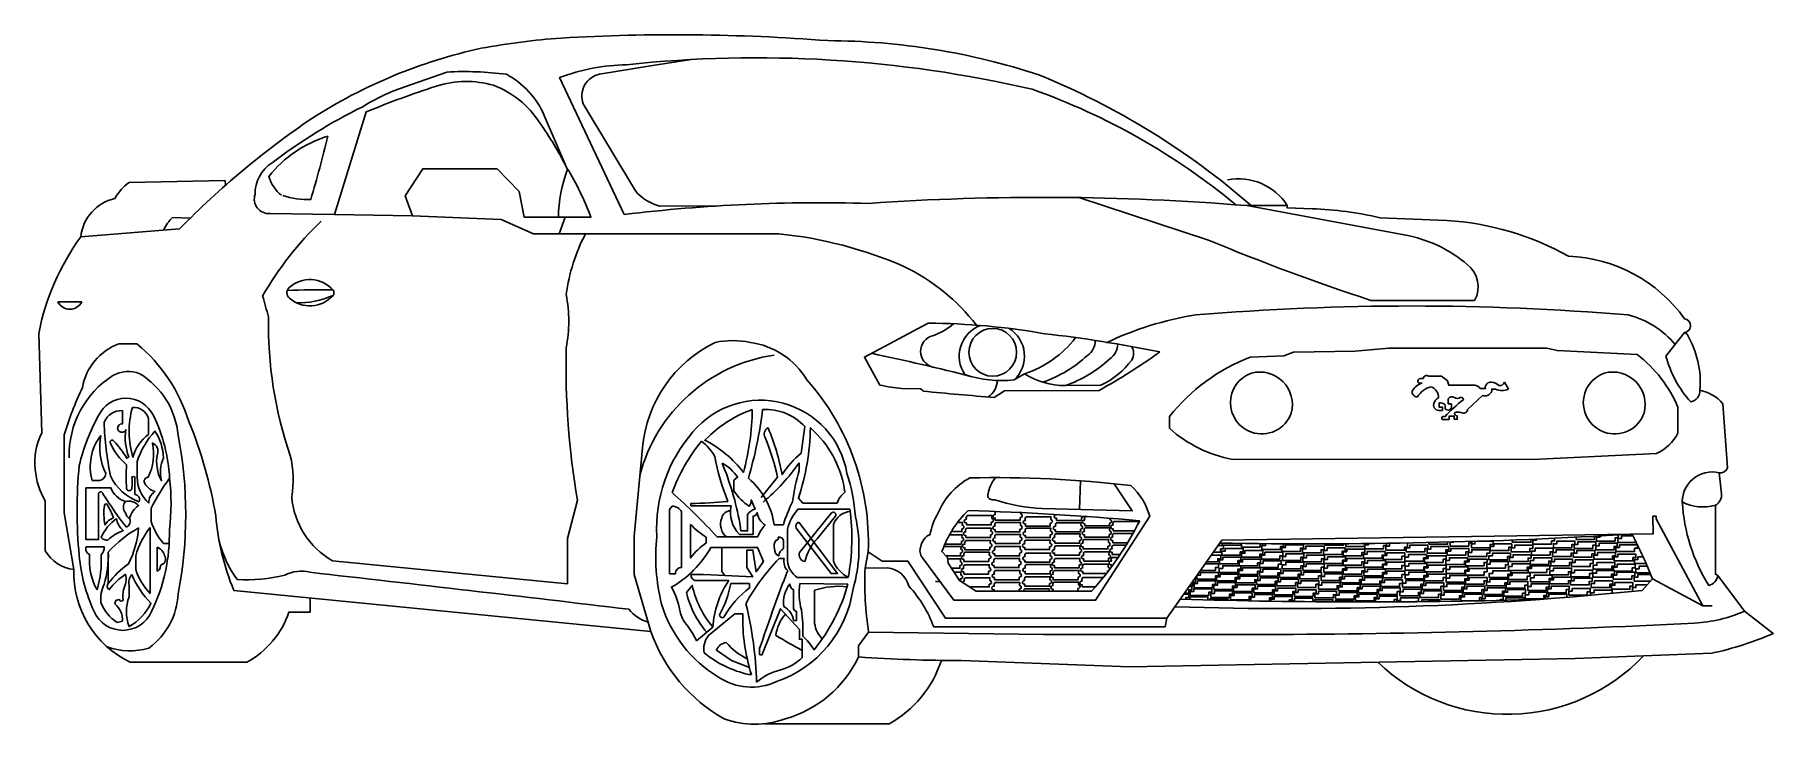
# Model space of a CAD drawing. Header units: millimetres. Extents: x 162546455 to 247995736, y 55543009 to 89458012.
import ezdxf

# ---------------------------------------------------------------- set-up
doc = ezdxf.new("R2010")
doc.units = ezdxf.units.MM

# ---------------------------------------------------------------- blocks, each defined once
blk = doc.blocks.new('A$C616180be')
for points in [[(-123595, -456206), (-123595, -350948, -1.304503791), (-123595, -177677, -0.334194765), (-82914, 1113)], [(1117755, -141164, -1.06829101), (1093794, -320264)]]:
    blk.add_lwpolyline(points, format="xyb")
for points in [[(1117755, -141164), (1127301, 1113), (-82914, 1113)], [(-123595, -456206), (1096791, -456206), (1093794, -320264)]]:
    blk.add_lwpolyline(points)

msp = doc.modelspace()

# ---------------------------------------------------------------- linework, layer by layer
for points in [[(184488589, 88791719, -0.027077328), (188421272, 89294614)], [(201527156, 89168474, 0.03387534), (188421272, 89294614)], [(211895562, 87485572, 0.07824465), (201527156, 89168474)], [(162889735, 69881131), (162738143, 74756801, -0.107507361), (164804522, 79517424), (169664211, 79911410, -0.049908047), (176161375, 85337715, -0.089459215), (184488589, 88791719)], [(191512269, 80613743), (188340840, 87349496, -0.085650784), (191632893, 87984992, -0.083564637), (211568786, 86777481)], [(178667119, 85918727, -0.060280831), (180734493, 86900050), (182801867, 87624074, -0.04615954), (185731293, 87511026, -0.169917146), (187584994, 85487982), (188700902, 82900829)], [(189505218, 86054577, -0.455307091), (190312157, 87521593)], [(222339857, 81053967, 0.082984965), (211895562, 87485572)], [(185099320, 86971627, -0.161419043), (187360417, 85139362, -0.03551185), (188700902, 82900829, -0.051457779), (189883310, 80478946), (186607645, 80478946), (186359870, 81741958), (185272937, 82867380), (181619270, 82867380), (180751045, 81541263), (181107102, 80557565), (177282028, 80612552)], [(177282028, 80612552), (178831055, 85658668, -0.021310915), (182288947, 86926161, -0.021310915)], [(182288947, 86926161, -0.148538687), (185099320, 86971627)], [(211568786, 86777481, -0.0875508), (221585636, 81095903)], [(174217625, 83154924, -0.050782705), (178667119, 85918727)], [(189505218, 86054577), (192072835, 81773094, 0.157976781), (193279307, 81031176), (196082969, 81036042)], [(176959157, 84473439, 0.153110852), (174055010, 82491661, 0.161067664), (174674365, 81562434)], [(176959157, 84473439, -0.00804832), (176117389, 81357100, -0.091198593), (174736835, 81556486)], [(177282028, 80612552), (174093504, 80658388, -0.526464228), (173373356, 81602675, -0.268173275), (174217625, 83154924)], [(164804522, 79517424, -0.319567909), (166486363, 81406304, -0.118882872), (167183756, 82189547), (171899433, 82280836), (171929471, 82059408)], [(188736131, 82843938, 0.084212475), (188284555, 80478946)], [(221170153, 82322935, -0.307790114), (224110279, 81053967)], [(225332040, 80896964), (224110279, 80938794), (224110279, 81053967), (222116529, 81053967, 0.0375836), (203530409, 81162655, 0.0375836), (191512269, 80613743)], [(168889537, 79848606, -0.103712452), (169320935, 80475421), (170190842, 80439508)], [(231957204, 80329124), (228671275, 80452784, 0.049048707), (225332040, 80896964)], [(237940644, 78568809, 0.108849306), (231957204, 80329124)], [(173745962, 76606294, -0.070406256), (176621370, 80288941)], [(188316865, 79668027), (199119022, 79668027, -0.077071531), (205270779, 78059054)], [(189616189, 79668027, 0.084563572), (188664604, 76681244)], [(233319970, 76391525, 0.368903525), (232955257, 78161712, 0.120002932), (230115721, 79567449)], [(233319970, 76391525), (228214012, 76391525, -0.01969999), (220242466, 79359191)], [(208834626, 75173969, 0.115462154), (205270779, 78059054)], [(243639222, 75488171, 0.230836933), (237940644, 78568809)], [(175055842, 77018602, 0.500081591), (175073320, 76501598, 0.500081591)], [(174955265, 76878974, -0.017923946), (177200092, 76908971)], [(175055842, 77018602, -0.420493732), (177200092, 76908971)], [(177200092, 76908971, -0.36051217), (177206788, 76635828)], [(163684696, 76312740, 0.612436725), (164854131, 76312740)], [(173745962, 76606294, 0.007207549), (174040642, 75582047)], [(175073310, 76501605, 0.417336278), (177206788, 76635828)], [(175388961, 76285499, 0.1245894), (177206788, 76635828)], [(188664604, 76681244, -0.097020397), (188665430, 74054893, 0.046415167), (189215662, 66563730), (188734103, 64682604), (188734103, 62451502), (177176680, 63588927)], [(215202891, 74302784, -0.07297126), (219610284, 75676003, -0.04149652), (240861019, 75676003)], [(175174786, 66735761, 0.10093088), (175104861, 68763085, -0.088951694), (174040642, 75582047)], [(217843344, 73855287, -0.028026278), (214861837, 71963607), (210205206, 71947427), (209707044, 71621124, -0.00757408), (206214549, 71927614, 0.156046351), (206082731, 72043198), (205169071, 72062521, -0.044344005), (204084771, 72228544), (203324567, 73599649), (206461642, 75272482, -0.041920713), (212171003, 74753777, -0.022421499), (217843344, 73855287)], [(206678848, 74652958, 0.10353924), (207707490, 75241322)], [(240861019, 75676003, -0.154479043), (243182149, 74230185)], [(243757787, 74725755), (243639222, 74805967, 0.867972451), (243639222, 75488171)], [(197705500, 74326459, 0.10432253), (195990176, 74326459, 0.260713209), (192411293, 69138749)], [(206678848, 73114804, -0.768145778), (206678848, 74652958)], [(213700267, 74562726, -0.156166152), (211192904, 72784931, -0.156166152)], [(214671225, 74421963, -0.247528695), (214284948, 73686105)], [(244395832, 71973221, -0.351756449), (243945945, 71396385, -0.122659962), (242725076, 73654403), (243639222, 74805967)], [(245755465, 68148551), (245516300, 71304526, 0.176558085), (244395832, 71973221, 0.154677129), (243757787, 74725755)], [(167569505, 74253463), (166681051, 74253463, 0.265615155), (164888808, 72104219, 0.037617983), (163995131, 69770678), (163995131, 65942007), (164469117, 63159312)], [(192002512, 64794836), (192002512, 62906347), (192833041, 60105596), (172332320, 62129413, -0.078844646), (171444189, 65784422, 0.055294837), (170118747, 70439970, 0.144502755), (167569505, 74253463)], [(192283431, 67780026, -0.301133901), (198897291, 73701966)], [(203510570, 64022102, 0.192703724), (200503214, 72477731, 0.227468012), (197705500, 74326459)], [(203677073, 73787621, -0.010665056), (208610562, 72638344)], [(214284948, 73686105, -0.102546587), (212098346, 72366712)], [(215388699, 73518640, -0.102546587), (213202097, 72199246)], [(215774929, 74243443, -0.244238635), (215388699, 73518640)], [(216468005, 73458373, 0.288245319), (216458656, 74122914)], [(221420646, 68572989), (236506999, 68589379), (242253590, 68860443, 0.167270252), (243314221, 69865263), (243314221, 71141098, 0.12826094), (241311647, 73727824), (237368224, 73925956), (236865959, 74040088), (229096489, 74040088), (227449366, 73887898), (224412227, 73844589), (223942723, 73661052), (222290630, 73600164, 0.133402593), (218318191, 70677659), (218318191, 70102781, 0.13936449), (221420646, 68572989)], [(164232528, 68654217, -0.260412569), (166379788, 72694951, -0.260412569)], [(166379788, 72694951, -0.224983476), (167704094, 72784820)], [(167704094, 72784820, -0.240783033), (169591166, 69750167)], [(208267746, 72738652, 0.105416335), (210686477, 72483197)], [(214946328, 72221617), (213202097, 72199246, -0.142006256), (211192904, 72784931)], [(214946328, 72221617, 0.125027469), (216468005, 73458373)], [(222348692, 69911995, -0.710181394), (222348692, 72813972)], [(224302758, 70847432, 0.5790616), (222348692, 72813972)], [(230798289, 72543951, -0.557030462), (231065755, 72668276), (231697862, 72668276), (231987938, 72441140), (232044221, 72214005), (233226170, 72214005)], [(239691530, 69911995, -0.710181394), (239691530, 72813972)], [(241645597, 70847432, 0.5790616), (239691530, 72813972)], [(209404409, 71643467, 0.243561884), (209853063, 72455450, 0.243561884)], [(231175000, 72147652, 0.185566876), (230503320, 71644254, -0.506815563), (230262997, 71964916, -0.173148403), (230746336, 72327161)], [(230746336, 72327161, -0.308420826), (230531974, 72376550, -0.510027063), (230656542, 72543951), (230798289, 72543951)], [(231175000, 72147652, -0.32354341), (231544093, 71592618)], [(233226170, 72214005, -0.310188094), (233589857, 72051120, -0.310188094)], [(233589857, 72051120), (233847827, 72051120, -0.510463105), (234153676, 72370769, -0.210597925), (234508182, 72204062, 0.390315522), (234786224, 72363823), (234978484, 72029221)], [(234346545, 72029221), (234160452, 72029221), (234160452, 71931403, -0.436847336), (233699022, 71716224)], [(234978484, 72029221, -0.217374549), (234346545, 72029221)], [(165681460, 70724779, -0.636374908), (168376691, 70724779)], [(166854496, 70968202, 0.318895404), (165959477, 70394808, 0.045196027), (166270212, 67758021, 0.20855087), (167679856, 66490685)], [(166854496, 70968202), (166854496, 70312838, 0.551996917), (166629620, 70040045, 0.667544162), (167039316, 70040045)], [(167374708, 68656176, -0.139890407), (167343314, 71130210)], [(167343314, 71130210, -0.351042428), (168140181, 70582752), (168140181, 69803039, 0.179986701), (167374708, 68656176)], [(197815662, 71021797, -0.064292381), (197378802, 67929482, 0.114051726), (195480033, 69515442), (195661162, 69681023)], [(195661162, 69681023, -0.109453688), (197815662, 71021797)], [(199341616, 65351942), (198889582, 65351942, 0.183168597), (197624161, 67642472, 0.039194137), (198323464, 71021797)], [(198323464, 71021797, -0.228451688), (200392977, 70183309)], [(231309496, 71313505, 0.547240435), (231623825, 70976700)], [(231544093, 71592618, 0.263889913), (231309496, 71313505, 0.263889913)], [(231623825, 70976700), (231735114, 70976700), (231735114, 71143516), (231572460, 71143516), (231572460, 71348826, -0.257852802), (231863523, 71254725)], [(232770569, 71508433, 0.044828341), (231848930, 70668505)], [(231863523, 71254725), (231863523, 71080431, 0.928354453), (232175941, 71234807)], [(232175941, 71234807), (232175941, 71296557), (232025869, 71296557), (232025869, 71556791, -0.386638335), (232330428, 71618542)], [(232330428, 71618542, 0.39150747), (232614856, 71618542, -0.489701499), (232770569, 71508433)], [(233699022, 71716224), (232976342, 71032894, -0.543419691), (232648229, 70877538, 0.121525576), (232339256, 70877538)], [(164734831, 68275346, -0.067969848), (165681460, 70724779)], [(168376691, 70724779, -0.102067284), (169173426, 67650740)], [(200392977, 70183309), (200211472, 68885076, 0.071864038), (199277368, 67820164, 0.053034354), (198593236, 70120899, 0.435513274), (198448515, 69647605, -0.045619125), (199053710, 67688693), (198251170, 66702664)], [(202369434, 66954485, 0.140254543), (201979863, 66422449), (200304707, 66422449), (200077528, 66665495, 0.076038993), (200673293, 70123594), (200863091, 69939080)], [(224302758, 70847432, -0.41549537), (222348692, 69911995)], [(231848930, 70668505, 0.941546163), (231725346, 70533742)], [(232064229, 70533742), (232064229, 70696734), (232316591, 70696734), (232316591, 70543173), (232461222, 70543173), (232461222, 70710283, -0.538283019), (232339256, 70877538)], [(241645597, 70847432, -0.41549537), (239691530, 69911995)], [(163063006, 64074273), (163063006, 66526550, -0.119791489), (162572279, 68077682, -0.153361218), (162889735, 69881131)], [(165791761, 69748463, 0.23869255), (165373092, 67527322)], [(165373092, 67527322), (165726625, 67527322, 0.386532772), (166038189, 67872121, -0.162845381), (165791761, 69748463)], [(167063184, 68303540, -0.12223453), (166275551, 69352976, -1), (166435860, 69473292, -0.046057005), (167070801, 68627302), (167167497, 68699875, -0.128986226), (167022377, 70040045, -0.128986226)], [(167578123, 68460205, -0.104679881), (168452546, 69966476, -0.137693775), (168868938, 68643287)], [(168146862, 66418037, -0.251787064), (168448052, 66985403, -0.222014556), (167921284, 67467189, -0.441061844), (168125900, 67690909, 0.159390384), (168331984, 69376486, -0.394585719), (168573048, 68823324, 0.174336961), (168769469, 67520720, -0.159199747), (168868938, 68643287)], [(169591166, 61962327, 0.0966446), (169591166, 69750167)], [(193867896, 66935015, -0.079535379), (195312831, 69461858)], [(195312831, 69461858, -0.11545192), (195970875, 68715645, 0.0528268), (196611890, 66507393, -0.030606289), (194798490, 66406251), (194798490, 66279825), (196780522, 66279825, 0.260821909), (197187025, 64880703), (197851750, 64880703), (197851750, 65782546, 0.348359646), (198054175, 65951115, 0.192754349), (198442159, 65335839, 0.111258129), (198079478, 64754277)], [(200863091, 69939080, -0.167596154), (202369434, 66954485)], [(167578123, 68460205), (167578123, 67701945, 0.20333157), (168146862, 66418037)], [(196326800, 68390347, -0.054716653), (197199380, 65439998), (197252143, 65054554), (197580771, 65054554), (197580771, 65866898, -0.187160897), (197952639, 66126156), (197762380, 66575537, -0.127242512), (197667250, 66264427, -0.1068655), (196914868, 67024918), (196914868, 67543436), (197087830, 67690350, 0.130258294), (196326800, 68390347)], [(200122672, 68401885, -0.064418003), (198342492, 66472121)], [(200122672, 68401885), (200122672, 68032576, 0.039476962), (199794468, 66491075, 0.039476962), (199341616, 65351942)], [(164734831, 63846895, -0.048694316), (164734831, 68275346)], [(167063184, 68303540, 0.037904983), (167063184, 67138802, 0.877803131), (167316336, 67138802, 0.045758128), (167316336, 67701945, -0.320757911), (167470030, 67701945), (167470030, 66844433)], [(168271252, 66175720, -0.043622639), (169173426, 67650740)], [(169173426, 67650740, -0.060664101), (169162425, 65111375)], [(202467672, 67883555, -0.059346206), (202884417, 65749566)], [(206175567, 63734927), (207727278, 61652677), (214687811, 61652677), (217347886, 65772874, 0.143437338), (216416860, 67279182, 0.035326931), (208507193, 67661010, 0.171745028), (206953791, 65943012, 0.090956955), (206551564, 64874362, 0.266133519), (206094120, 64277669, 0.266133519), (206175567, 63734927)], [(209763297, 67675072, 0.121886691), (209406936, 66883697, 0.121886691)], [(245338952, 67912756, 0.505097688), (243528368, 66375161)], [(245269165, 62863693), (245152659, 62920325), (245152659, 66313851, 0.304183006), (245456891, 66876179), (245338952, 67912756, 0.371032607), (245755465, 68148551)], [(165062839, 67176437), (165062839, 64629782), (165679403, 64629782), (165679403, 66875219, -0.911191133), (165898626, 66875219, 0.024800623), (167050055, 65232217)], [(165062839, 67176437), (166285683, 67176437, 0.230199566), (167001269, 66502256, 0.33463743), (167001269, 65944148, 0.207386877), (167210708, 65665092, -0.400001094), (167050055, 65232217)], [(167470030, 66844433, -0.514436763), (167679856, 66490685)], [(177176680, 63588927, -0.248088503), (175174786, 66735761)], [(198079478, 64754277), (196081302, 64754277, 0.030351867), (193867896, 66935015)], [(209406936, 66883697, 0.42404755), (209505202, 66612296)], [(209505202, 66612296, 0.173176518), (209729399, 66586991, 0.072028959), (212061078, 66160324), (216486154, 66035729), (215605077, 67370140)], [(165979395, 66305990, -1.14422192), (166120396, 66305990, -0.080671131), (166411208, 65698358, 0.178548998), (166005834, 65346108, -0.103283151), (165979395, 66305990)], [(167001269, 66502256, -0.27717686), (167648651, 66299798, 0.182375231), (167210708, 65665092)], [(168271252, 66175720), (168271252, 65515024, 0.105571947), (168879343, 64440877), (169151801, 64425923)], [(193738486, 62948009), (194042804, 62948009, -0.462656525), (194338204, 63248888), (194338204, 65989954, 0.292908332), (193867974, 66267073), (193738486, 66106564)], [(196745021, 66036951, 0.377365292), (196311263, 65682309, 0.317496959), (196539420, 64754277)], [(202534796, 62767748), (200027248, 62767748, -0.23168387), (199539671, 63579804), (199539671, 65134368, -0.112374746), (200058978, 66120378), (202616061, 66120378, -0.075743858), (202534796, 62767748)], [(200393969, 63550177, -0.485092981), (200142430, 63995770), (201708831, 65938102, -0.91915615), (201903220, 65781336), (200996903, 64665787, 0.119262487), (200393969, 63550177)], [(202630166, 66005091, 0.295936059), (201798651, 65369248), (201798651, 63565265, 0.181958037), (202534796, 62767748)], [(214488455, 62081771), (208811366, 62081771), (208004589, 62606507), (207444973, 63464051), (207407171, 63752200), (207137062, 64040349, -0.119251169), (208426121, 66053077, -0.01494236), (216857225, 65553403)], [(209755690, 65574995), (209755690, 65680254, -1.304503791), (209755690, 65853524, -0.272216663), (209772694, 66007167, -0.272216663)], [(210997039, 65890038, -1.06829101), (210973079, 65710937)], [(212770211, 65572998), (212770211, 65678257, -1.304503791), (212770211, 65851528, -0.011229437), (212767551, 65857838, -0.011229437)], [(243524889, 66476434, 0.125462547), (244827466, 62374681, 0.324109515), (245269165, 62863693)], [(243524889, 66476434, 0.187884143), (245152659, 66313851)], [(166559930, 65662076, 0.12611661), (165810396, 64735530, 0.26653379), (166132418, 64596826, -0.097891065), (166893057, 65073969, -0.184147697), (166559930, 65662076)], [(167652968, 65199065, 0.087580892), (166160790, 64007319)], [(166160790, 64007319), (166160790, 62464382, -0.087623781), (167157495, 63431596, 0.092239226), (167652968, 65199065)], [(168213147, 65213458), (168213147, 61982375, -0.115565648), (167509030, 63148898), (167509030, 63833999, -0.102902092), (168213147, 65213458)], [(169162425, 65111375, -0.119525893), (168289502, 61096442)], [(194783515, 65367352), (194783515, 63723851, -0.090830831), (195551827, 64461628), (195551827, 64743542, -0.067710305), (194783515, 65367352)], [(200096695, 65481081), (201994669, 62956051), (201685963, 62956051), (199970927, 65195445, -0.413697581), (200096695, 65481081)], [(202884417, 65749566, -0.128929428), (202765966, 62198608)], [(208135378, 65332310, -1.06829101), (208111417, 65153210)], [(211239453, 65293553), (211239453, 65398811, -1.304503791), (211239453, 65572082, -0.334194765), (211280133, 65750872)], [(212480803, 65608595, -1.06829101), (212456842, 65429495)], [(214090660, 65766938, -0.371607182), (213987600, 65708941)], [(214153336, 65302517), (214153336, 65407776, -1.304503791), (214153336, 65581047, -0.334194765), (214194016, 65759837)], [(214488455, 62081771, 0.067466029), (216857225, 65553403)], [(215394686, 65617560, -1.06829101), (215370725, 65438460)], [(215545217, 65052156), (215545217, 65157415, -1.304503791), (215545217, 65330685, -0.334194765), (215585897, 65509476)], [(165241030, 63908139, -0.437810873), (165073170, 64268888), (165959854, 64268888, -0.22104676), (165804702, 63870165)], [(168563737, 64246727), (168563737, 63074318, 0.219893796), (168708423, 63230962, 0.219342377)], [(168759825, 63389872, 0.548024039), (168923082, 63835585, 0.242483088), (168563737, 64246727)], [(172496262, 62658647, -0.095510603), (171602791, 64584778)], [(193122942, 64783782, 0.089127168), (193359417, 61450296)], [(193813496, 62267241, 0.135841742), (195778016, 64239495), (198075511, 64239495), (198363930, 63554985), (198003405, 63041602), (197846905, 64112873), (197553225, 64112873), (197553225, 63249385), (197835611, 62792246, 0.006802803), (195079526, 62916407), (194825380, 62916407, 0.486997092), (195034344, 62611647), (196654581, 62611647, 0.133406239), (195881241, 60323172), (195067311, 59647642)], [(199089894, 64738906, -0.377808006), (199355739, 64580251), (199355739, 64189147, 0.257372344), (199115741, 63820182, -0.316454993), (198908974, 64163320, -0.244673528), (198982101, 64596294, 0.550033495), (199089894, 64738906)], [(208069958, 64148319, -1.06829101), (208045997, 63969219)], [(208113570, 64722155, -1.06829101), (208089610, 64543054)], [(215503461, 63897715), (215503461, 64002974, -1.304503791), (215503461, 64176244, -0.334194765), (215544141, 64355035)], [(215531298, 64467981), (215531298, 64573240, -1.304503791), (215531298, 64746510, -0.334194765), (215571979, 64925301)], [(220791593, 64454642, 0.019223594), (241061609, 64893675)], [(241061609, 64893675, -0.02655615), (242054686, 62694824)], [(163063006, 64074273, 0.244205615), (164469117, 63159312)], [(165463046, 61096442, -0.08928911), (164734831, 63846895)], [(165608368, 62155028, -0.150134983), (165241030, 63908139)], [(165608368, 62155028, 0.090087982), (165804702, 63870165)], [(165962358, 62429231, 0.07949266), (166160790, 64007319)], [(168759825, 63389872, 0.183314827), (168708423, 63230962)], [(198020586, 57605065, 0.056012887), (197497139, 61470754, -0.065587011), (199128628, 63690399), (199383538, 63690399)], [(199383538, 63690399, 0.262701493), (199554739, 63088020, 0.028484271), (199457919, 62858808, 0.010495638), (198174623, 59262066), (198174623, 58969439), (198285518, 58939895)], [(208040883, 63530900, -1.06829101), (208016923, 63351799)], [(208208850, 62933489), (208208850, 63038748, -1.304503791), (208208850, 63212019, -0.334194765), (208249530, 63390809)], [(208216968, 63549991), (208216968, 63655249, -1.304503791), (208216968, 63828520, -0.334194765), (208257648, 64007311)], [(209450199, 63248532, -1.06829101), (209426239, 63069432)], [(209458318, 63865033, -1.06829101), (209434357, 63685933)], [(209702490, 63245796), (209702490, 63351054, -1.304503791), (209702490, 63524325, -0.334194765), (209743170, 63703116)], [(210943839, 63560838, -1.06829101), (210919879, 63381738)], [(214057971, 62952199), (214057971, 63057458, -1.304503791), (214057971, 63230728, -0.334194765), (214098652, 63409519)], [(215299321, 63267242, -0.417968388), (215383518, 63169683, -0.417968388)], [(215468537, 63282603), (215468537, 63387862, -1.304503791), (215468537, 63561132, -0.334194765), (215509217, 63739923)], [(176075769, 61759862), (176075769, 61060877), (175031211, 61060877, -0.194230588), (172966228, 58599134), (167242240, 58599134, -0.299480755), (164469117, 63159312)], [(165797876, 61527680, -0.13995854), (165962358, 62429231)], [(167013453, 62929742, 0.078011892), (166208817, 62171188, -0.490710124), (166160790, 62464382)], [(167013453, 62929742, -0.168045299), (166904121, 62160693, 0.07966761), (166883696, 61667313, 0.07966761)], [(167319176, 62901818, 0.092695803), (168257258, 61495693, -0.151079946), (167185163, 60347835, -0.185794753), (167185163, 61811353), (167185163, 62360212, -0.265903737), (167319176, 62901818)], [(172496262, 62658647, 0.070322386), (174830275, 62870269, 0.070322386)], [(176072918, 63017525, 0.185235705), (174830275, 62870269)], [(191745524, 61199988, 0.001618406), (176072918, 63017525)], [(197680010, 62462224), (196757703, 62462224, -0.081235995), (196212556, 60951255, -0.126182659)], [(196421378, 60807491, -0.105699131), (197683557, 62247555), (197680010, 62462224)], [(199667097, 62455736, 0.198752418), (199362044, 61328766, -0.24684996), (199843176, 60639095), (199979859, 60639095), (199979859, 61098139, -0.350829206), (199838137, 61229992), (199838137, 62157847, -0.340429112), (199667097, 62455736)], [(202516579, 62436874, -0.103523256), (200849665, 59209980, 0.058393626), (200296518, 59874780, 0.046304557), (200225506, 61167031, -0.100147619), (200154493, 62459283), (202516579, 62436874)], [(203038959, 58855383, 0.017676337), (208094922, 58676421), (216355524, 58368855), (238258237, 58782545), (244986079, 59037287, 0.047127161), (247995736, 60005056), (246580303, 61106822), (245269165, 62863693)], [(203531454, 60072964, -0.047278094), (203357640, 63222479), (204450229, 63230809)], [(205506807, 62335722, 0.324849778), (204450229, 63230809)], [(208062691, 62877163, -1.06829101), (208038731, 62698063)], [(208137413, 62520117, -0.381049888), (208244119, 62573702, -0.334194765), (208284800, 62752492)], [(209485469, 62610215, -1.06829101), (209461508, 62431115)], [(209708912, 62081771), (209708912, 62156983, -1.304503791), (209708912, 62330254, -0.334194765), (209749592, 62509045)], [(212599007, 62081322), (212599007, 62186581, -1.304503791), (212599007, 62359851, -0.334194765), (212639688, 62538642)], [(213840357, 62396365, -1.06829101), (213816397, 62217265)], [(214021305, 62297900), (214021305, 62403158, -1.304503791), (214021305, 62576429, -0.334194765), (214061986, 62755219)], [(215324949, 63092081, -0.140042594), (215275361, 63088142)], [(166859137, 60607019), (166594795, 60544865, -0.152113705), (165797876, 61527680)], [(169591166, 61962327, -0.230222255), (168153217, 59293745, -0.164090478), (166099424, 59354455)], [(166883696, 61667313, -0.879190781), (166715978, 61667313, 0.582966671), (166490754, 61446129)], [(194262255, 61066192, 0.092992614), (193844354, 62284940)], [(195576202, 60070001, -0.118663928), (194573663, 62019799), (194866448, 62369005, 0.127103125), (195881241, 60323172)], [(202765966, 62198608, -0.283063367), (198997118, 57639730, -0.283063367)], [(201256359, 59750593, -0.166899648), (200878022, 60498108), (200878022, 62134845, -0.113564846), (202477669, 62300784)], [(205506807, 62335722, -0.101009457), (206731080, 60331789), (218108180, 60331789)], [(210950262, 62366768, -1.06829101), (210926301, 62187667)], [(211148229, 62081771, -0.230359182), (211202142, 62203819)], [(218588624, 61319724, 0.033918548), (241558873, 62130073)], [(218855235, 61699122, 0.015258983), (236596329, 61690302)], [(168289502, 61096442, -0.660971218), (165463046, 61096442)], [(166490754, 61446129, -0.254467162), (166859137, 60607019)], [(191745524, 61199988, 0.15262856), (192696611, 60565673)], [(196156965, 57867273, -0.187920525), (193359417, 61450296, -0.187920525)], [(194262255, 61066192, 0.113173453), (194569903, 60469488)], [(195455171, 59048094, 0.119089855), (197631123, 57996732), (197771427, 57996732, -0.081754178), (197343693, 60978232), (196948705, 60968239), (195654434, 59908301, 0.220393869), (195455171, 59048094)], [(196212556, 60951255, 0.671081732), (196421378, 60807491)], [(198020586, 57605065, -0.137655533), (199211452, 58211806, 0.11023717), (200266412, 58818547), (200266412, 59721074), (200129799, 59721074), (200129799, 60206468), (199196273, 61222758), (198285518, 58939895)], [(200266412, 59177072, -0.013513386), (198971897, 59910914, -0.148842847), (199440116, 60957297)], [(246580303, 61106822, -0.087474212), (244133804, 60514466, -0.012113312), (222349955, 59955198), (212124509, 59955198), (203531454, 60072964)], [(192833041, 60105596, 0.184495319), (196440041, 55807865)], [(195067311, 59647642, 0.070331605), (194569903, 60469488, 0.070331605)], [(197670880, 58338097), (196793396, 58682685), (196051087, 59187698, -0.274591681), (196531510, 59564472, 0.098749631), (197566413, 58757839)], [(196440041, 55807865, 0.177559832), (199423320, 55807865, 0.216805731), (203038959, 58855383)], [(198394578, 55567807), (204541178, 55567807, 0.19048654), (207106660, 58683276)], [(228558515, 58599341, 0.416719728), (241622158, 58909916)], [(196156965, 57867273, 0.265442407), (198997118, 57639730)]]:
    msp.add_lwpolyline(points, format="xyb")
for points in [[(190312157, 87521593), (192814468, 87923935), (194809122, 88238881)], [(220242466, 79359191), (213863243, 81447160)], [(188618719, 80478946), (188316865, 79668027), (187056949, 79668027), (185468933, 80363112), (181107102, 80557565)], [(230115721, 79567449), (222116529, 81053967)], [(163684696, 76312740), (164854131, 76312740)], [(211192904, 72784931), (210686477, 72483197)], [(231725346, 70533742), (232064229, 70533742)], [(192411293, 69138749), (192002512, 64794836)], [(213943375, 67519151), (213903654, 66108443)], [(193738486, 62948009), (193738486, 66106564)], [(210997039, 65890038), (211001335, 65954061)], [(203357640, 63222479), (203510570, 64022102), (204199388, 63560028), (205463943, 63560028), (207309510, 60759487), (218194934, 60759487), (220894929, 64601693), (242079463, 64908412), (242091261, 64964432)], [(207595330, 65017268), (208114414, 65017268), (208111417, 65153210)], [(208135378, 65332310), (208144924, 65474588), (207907872, 65474588)], [(209755690, 65574995), (210976076, 65574995), (210973079, 65710937)], [(211239453, 65293553), (212459839, 65293553), (212456842, 65429495)], [(212480803, 65608595), (212490349, 65750872), (211280133, 65750872)], [(212770211, 65572998), (213990597, 65572998), (213987600, 65708941)], [(214153336, 65302517), (215373722, 65302517), (215370725, 65438460)], [(214280127, 65759837), (214194016, 65759837)], [(215394686, 65617560), (215398611, 65676069)], [(215545217, 65052156), (216594921, 65052156)], [(216790177, 65421010), (216796113, 65509476), (215585897, 65509476)], [(242079463, 65779312), (242236346, 65779312), (242236346, 65653314)], [(242079463, 65779312), (242092069, 64908595)], [(242234431, 65644220), (242236346, 65653314), (244540218, 61373583), (245001609, 61373583)], [(196311263, 64239495), (196311263, 63060370), (196457991, 62863701)], [(208069958, 64148319), (208079504, 64290596), (207230841, 64290596)], [(207279730, 64407112), (208092607, 64407112), (208089610, 64543054)], [(208113570, 64722155), (208123116, 64864432), (207506277, 64864432)], [(215531298, 64467981), (216259097, 64467981)], [(216190237, 64355035), (215544141, 64355035)], [(216524822, 64925301), (215571979, 64925301)], [(220474269, 64003076), (220828148, 64003076), (220828148, 64164012), (220974557, 64164012), (220974557, 64332263), (220705595, 64332263)], [(220885166, 63860387), (221800230, 63860387), (221800230, 64021322), (221946639, 64021322), (221946639, 64189574), (221060859, 64189574), (221060859, 64057899), (220885166, 64057899), (220885166, 63860387)], [(220909558, 64452688), (220909558, 64358290)], [(220909558, 64358290), (221824622, 64358290), (221824622, 64439323)], [(221861523, 64438850), (221861523, 64261104)], [(221861523, 64261104), (222776586, 64261104), (222776586, 64422039), (222922996, 64422039), (222922996, 64427474)], [(223043190, 64426455), (223043190, 64328502), (222867498, 64328502), (222867498, 64130991)], [(222867498, 64130991), (223782562, 64130991), (223782562, 64291926), (223928971, 64291926), (223928971, 64420634)], [(223849926, 64043999), (224764990, 64043999), (224764990, 64204934), (224911399, 64204934), (224911399, 64373185), (224025618, 64373185), (224025618, 64241510), (223849926, 64241510), (223849926, 64043999)], [(224853826, 63969294), (225768890, 63969294), (225768890, 64130229), (225915299, 64130229), (225915299, 64298480), (225029518, 64298480), (225029518, 64166805), (224853826, 64166805), (224853826, 63969294)], [(225889764, 63889252), (226804827, 63889252), (226804827, 64050187), (226951236, 64050187), (226951236, 64218439), (226065456, 64218439), (226065456, 64086764), (225889764, 64086764), (225889764, 63889252)], [(225956640, 64349618), (226871703, 64349618), (226871703, 64422290)], [(225956640, 64422290), (225956640, 64349618)], [(226855738, 63827549), (227770801, 63827549), (227770801, 63988485), (227917210, 63988485), (227917210, 64156736), (227031430, 64156736), (227031430, 64025061), (226855738, 64025061), (226855738, 63827549)], [(226989487, 64282791), (227904551, 64282791), (227904551, 64422290)], [(226989487, 64422290), (226989487, 64282791)], [(227924157, 64166956), (228839221, 64166956), (228839221, 64327891), (228985630, 64327891), (228985630, 64422290)], [(228099849, 64422290), (228099849, 64364467), (227924157, 64364467), (227924157, 64166956)], [(229132697, 64429315), (229132697, 64297640), (228957005, 64297640), (228957005, 64100129)], [(228957005, 64100129), (229872068, 64100129), (229872068, 64261064), (230018477, 64261064), (230018477, 64422290)], [(229953511, 64021238), (230868575, 64021238), (230868575, 64182173), (231014984, 64182173), (231014984, 64350425), (230129204, 64350425), (230129204, 64218750), (229953511, 64218750), (229953511, 64021238)], [(230986359, 63954411), (231901423, 63954411), (231901423, 64115346), (232047832, 64115346), (232047832, 64283598), (231162052, 64283598), (231162052, 64151923), (230986359, 64151923), (230986359, 63954411)], [(231070982, 64397125), (231986046, 64397125), (231986046, 64504295)], [(231070982, 64482400), (231070982, 64397125)], [(231969342, 63860582), (232884406, 63860582), (232884406, 64021517), (233030815, 64021517), (233030815, 64189768), (232145034, 64189768), (232145034, 64058093), (231969342, 64058093), (231969342, 63860582)], [(232113699, 64303295), (233028763, 64303295), (233028763, 64464230), (233175172, 64464230), (233175172, 64537495)], [(232289391, 64512255), (232289391, 64500807), (232113699, 64500807), (232113699, 64303295)], [(233002190, 63793755), (233917253, 63793755), (233917253, 63954690), (234063663, 63954690), (234063663, 64122941), (233177882, 64122941), (233177882, 63991266), (233002190, 63991266), (233002190, 63793755)], [(233161196, 64218478), (234076260, 64218478), (234076260, 64379413), (234222669, 64379413), (234222669, 64547664), (233505304, 64547664)], [(233336888, 64542425), (233336888, 64415989), (233161196, 64415989), (233161196, 64218478)], [(234082984, 64085772), (234998048, 64085772), (234998048, 64246707), (235144457, 64246707), (235144457, 64414959), (234258677, 64414959), (234258677, 64283284), (234082984, 64283284), (234082984, 64085772)], [(235115832, 64018945), (236030896, 64018945), (236030896, 64179880), (236177305, 64179880), (236177305, 64348132), (235291524, 64348132), (235291524, 64216457), (235115832, 64216457), (235115832, 64018945)], [(235167845, 64497110), (236082908, 64497110), (236082908, 64641296)], [(235167845, 64605167), (235167845, 64497110)], [(236115573, 63867283), (237030637, 63867283), (237030637, 64028218), (237177046, 64028218), (237177046, 64196470), (236291266, 64196470), (236291266, 64064795), (236115573, 64064795), (236115573, 63867283)], [(236185031, 64401116), (237100095, 64401116), (237100095, 64562051), (237246504, 64562051), (237246504, 64691835)], [(236360723, 64652895), (236360723, 64598627), (236185031, 64598627), (236185031, 64401116)], [(236229317, 64823711), (236229317, 64826296)], [(237148421, 63800456), (238063485, 63800456), (238063485, 63961391), (238209894, 63961391), (238209894, 64129643), (237324113, 64129643), (237324113, 63997968), (237148421, 63997968), (237148421, 63800456)], [(237188151, 64223938), (238103215, 64223938), (238103215, 64384873), (238249624, 64384873), (238249624, 64553125), (237363844, 64553125), (237363844, 64421450), (237188151, 64421450), (237188151, 64223938)], [(238168153, 63760754), (239083216, 63760754), (239083216, 63921690), (239229625, 63921690), (239229625, 64089941), (238343845, 64089941), (238343845, 63958266), (238168153, 63958266), (238168153, 63760754)], [(238207883, 64184236), (239122947, 64184236), (239122947, 64345171), (239269356, 64345171), (239269356, 64513423), (238383575, 64513423), (238383575, 64381748), (238207883, 64381748), (238207883, 64184236)], [(238302984, 64637039), (239218048, 64637039), (239218048, 64789222)], [(238302984, 64742182), (238302984, 64637039)], [(239268496, 64127274), (240183560, 64127274), (240183560, 64288209), (240329969, 64288209), (240329969, 64456461), (239444189, 64456461), (239444189, 64324785), (239268496, 64324785), (239268496, 64127274)], [(239308226, 64550756), (240223290, 64550756), (240223290, 64711691), (240369699, 64711691), (240369699, 64852955)], [(239483919, 64803487), (239483919, 64748267), (239308226, 64748267), (239308226, 64550756)], [(240265416, 64042940), (241180480, 64042940), (241180480, 64203875), (241326889, 64203875), (241326889, 64372126), (240441108, 64372126), (240441108, 64240451), (240265416, 64240451), (240265416, 64042940)], [(241104864, 64809613), (240530778, 64809613), (240530778, 64677938), (240355086, 64677938), (240355086, 64480426)], [(240355086, 64480426), (241270150, 64480426)], [(207331171, 63833276), (208048994, 63833276), (208045997, 63969219)], [(208040883, 63530900), (208050429, 63673177), (207417538, 63673177)], [(207606940, 63215857), (208019920, 63215857), (208016923, 63351799)], [(208216968, 63549991), (209437354, 63549991), (209434357, 63685933)], [(209450199, 63248532), (209459745, 63390809), (208249530, 63390809)], [(209458318, 63865033), (209467864, 64007311), (208257648, 64007311)], [(209702490, 63245796), (210922876, 63245796), (210919879, 63381738)], [(210943839, 63560838), (210953385, 63703116), (209743170, 63703116)], [(215299321, 63267242), (215308867, 63409519), (214098652, 63409519)], [(215503461, 63897715), (215897703, 63897715)], [(215791478, 63739923), (215509217, 63739923)], [(219838687, 63098617), (220582017, 63098617), (220582017, 63259552), (220728426, 63259552), (220728426, 63427803), (220070013, 63427803)], [(220138748, 63525615), (220696342, 63525615), (220696342, 63686550), (220842751, 63686550), (220842751, 63854802), (220370074, 63854802)], [(220766505, 63013499), (221681568, 63013499), (221681568, 63174434), (221827977, 63174434), (221827977, 63342685), (220942197, 63342685), (220942197, 63211010), (220766505, 63211010), (220766505, 63013499)], [(220770841, 63433389), (221685905, 63433389), (221685905, 63594324), (221832314, 63594324), (221832314, 63762575), (220946534, 63762575), (220946534, 63630900), (220770841, 63630900), (220770841, 63433389)], [(221734144, 62908963), (222649207, 62908963), (222649207, 63069898), (222795616, 63069898), (222795616, 63238150), (221909836, 63238150), (221909836, 63106475), (221734144, 63106475), (221734144, 62908963)], [(221738480, 63328853), (222653544, 63328853), (222653544, 63489788), (222799953, 63489788), (222799953, 63658040), (221914173, 63658040), (221914173, 63526365), (221738480, 63526365), (221738480, 63328853)], [(221852805, 63755851), (222767869, 63755851), (222767869, 63916787), (222914278, 63916787), (222914278, 64085038), (222028498, 64085038), (222028498, 63953363), (221852805, 63953363), (221852805, 63755851)], [(222742380, 63254148), (223657444, 63254148), (223657444, 63415083), (223803853, 63415083), (223803853, 63583335), (222918073, 63583335), (222918073, 63451660), (222742380, 63451660), (222742380, 63254148)], [(222835347, 63670474), (223750411, 63670474), (223750411, 63831409), (223896820, 63831409), (223896820, 63999660), (223011039, 63999660), (223011039, 63867985), (222835347, 63867985), (222835347, 63670474)], [(223864761, 63181102), (224779825, 63181102), (224779825, 63342038), (224926234, 63342038), (224926234, 63510289), (224040454, 63510289), (224040454, 63378614), (223864761, 63378614), (223864761, 63181102)], [(223869098, 63600992), (224784162, 63600992), (224784162, 63761927), (224930571, 63761927), (224930571, 63930179), (224044790, 63930179), (224044790, 63798504), (223869098, 63798504), (223869098, 63600992)], [(224868661, 63106397), (225783725, 63106397), (225783725, 63267333), (225930134, 63267333), (225930134, 63435584), (225044354, 63435584), (225044354, 63303909), (224868661, 63303909), (224868661, 63106397)], [(224872998, 63526287), (225788062, 63526287), (225788062, 63687222), (225934471, 63687222), (225934471, 63855474), (225048690, 63855474), (225048690, 63723799), (224872998, 63723799), (224872998, 63526287)], [(225904599, 63026356), (226819663, 63026356), (226819663, 63187291), (226966072, 63187291), (226966072, 63355543), (226080291, 63355543), (226080291, 63223868), (225904599, 63223868), (225904599, 63026356)], [(225908936, 63446246), (226823999, 63446246), (226823999, 63607181), (226970408, 63607181), (226970408, 63775433), (226084628, 63775433), (226084628, 63643757), (225908936, 63643757), (225908936, 63446246)], [(226855738, 63369624), (227770801, 63369624), (227770801, 63530559), (227917210, 63530559), (227917210, 63698811), (227031430, 63698811), (227031430, 63567135), (226855738, 63567135), (226855738, 63369624)], [(226855738, 62926427), (227770801, 62926427), (227770801, 63087362), (227917210, 63087362), (227917210, 63255614), (227031430, 63255614), (227031430, 63123939), (226855738, 63123939), (226855738, 62926427)], [(227857281, 63706590), (228772344, 63706590), (228772344, 63867525), (228918753, 63867525), (228918753, 64035777), (228032973, 64035777), (228032973, 63904102), (227857281, 63904102), (227857281, 63706590)], [(227876453, 63263584), (228791516, 63263584), (228791516, 63424519), (228937926, 63424519), (228937926, 63592770), (228052145, 63592770), (228052145, 63461095), (227876453, 63461095), (227876453, 63263584)], [(228823255, 63644887), (229738318, 63644887), (229738318, 63805822), (229884728, 63805822), (229884728, 63974074), (228998947, 63974074), (228998947, 63842399), (228823255, 63842399), (228823255, 63644887)], [(228823255, 63186962), (229738318, 63186962), (229738318, 63347897), (229884728, 63347897), (229884728, 63516148), (228998947, 63516148), (228998947, 63384473), (228823255, 63384473), (228823255, 63186962)], [(229886635, 63560873), (230801699, 63560873), (230801699, 63721808), (230948108, 63721808), (230948108, 63890059), (230062328, 63890059), (230062328, 63758384), (229886635, 63758384), (229886635, 63560873)], [(229905807, 63117866), (230820871, 63117866), (230820871, 63278801), (230967280, 63278801), (230967280, 63447053), (230081500, 63447053), (230081500, 63315378), (229905807, 63315378), (229905807, 63117866)], [(230852609, 63499170), (231767673, 63499170), (231767673, 63660105), (231914082, 63660105), (231914082, 63828356), (231028302, 63828356), (231028302, 63696681), (230852609, 63696681), (230852609, 63499170)], [(230852609, 63041244), (231767673, 63041244), (231767673, 63202179), (231914082, 63202179), (231914082, 63370431), (231028302, 63370431), (231028302, 63238756), (230852609, 63238756), (230852609, 63041244)], [(231902466, 63400216), (232817530, 63400216), (232817530, 63561151), (232963939, 63561151), (232963939, 63729403), (232078158, 63729403), (232078158, 63597728), (231902466, 63597728), (231902466, 63400216)], [(231921638, 62957210), (232836702, 62957210), (232836702, 63118145), (232983111, 63118145), (232983111, 63286396), (232097330, 63286396), (232097330, 63154721), (231921638, 63154721), (231921638, 62957210)], [(232868440, 63338513), (233783504, 63338513), (233783504, 63499448), (233929913, 63499448), (233929913, 63667700), (233044132, 63667700), (233044132, 63536025), (232868440, 63536025), (232868440, 63338513)], [(233913642, 63226158), (234828706, 63226158), (234828706, 63387093), (234975115, 63387093), (234975115, 63555345), (234089335, 63555345), (234089335, 63423670), (233913642, 63423670), (233913642, 63226158)], [(234016108, 63625407), (234931172, 63625407), (234931172, 63786342), (235077581, 63786342), (235077581, 63954594), (234191800, 63954594), (234191800, 63822918), (234016108, 63822918), (234016108, 63625407)], [(234982082, 63105778), (235897146, 63105778), (235897146, 63266713), (236043555, 63266713), (236043555, 63434965), (235157775, 63434965), (235157775, 63303290), (234982082, 63303290), (234982082, 63105778)], [(235030736, 63553980), (235945800, 63553980), (235945800, 63714915), (236092209, 63714915), (236092209, 63883166), (235206429, 63883166), (235206429, 63751491), (235030736, 63751491), (235030736, 63553980)], [(235946231, 63007669), (236861295, 63007669), (236861295, 63168604), (237007704, 63168604), (237007704, 63336856), (236121924, 63336856), (236121924, 63205181), (235946231, 63205181), (235946231, 63007669)], [(236048697, 63406918), (236963761, 63406918), (236963761, 63567853), (237110170, 63567853), (237110170, 63736104), (236224389, 63736104), (236224389, 63604429), (236048697, 63604429), (236048697, 63406918)], [(237063325, 63335491), (237978389, 63335491), (237978389, 63496426), (238124798, 63496426), (238124798, 63664677), (237239018, 63664677), (237239018, 63533002), (237063325, 63533002), (237063325, 63335491)], [(238083057, 63295789), (238998121, 63295789), (238998121, 63456724), (239144530, 63456724), (239144530, 63624976), (238258749, 63624976), (238258749, 63493300), (238083057, 63493300), (238083057, 63295789)], [(239151316, 63164433), (240066380, 63164433), (240066380, 63325368), (240212789, 63325368), (240212789, 63493620), (239327009, 63493620), (239327009, 63361945), (239151316, 63361945), (239151316, 63164433)], [(239183400, 63662308), (240098464, 63662308), (240098464, 63823243), (240244873, 63823243), (240244873, 63991495), (239359093, 63991495), (239359093, 63859820), (239183400, 63859820), (239183400, 63662308)], [(240148236, 63080099), (241063300, 63080099), (241063300, 63241034), (241209709, 63241034), (241209709, 63409286), (240323928, 63409286), (240323928, 63277611), (240148236, 63277611), (240148236, 63080099)], [(240180320, 63577974), (241095384, 63577974), (241095384, 63738909), (241241793, 63738909), (241241793, 63907161), (240356013, 63907161), (240356013, 63775486), (240180320, 63775486), (240180320, 63577974)], [(241601283, 63776512), (241348356, 63776512), (241348356, 63644836), (241172663, 63644836), (241172663, 63447325)], [(241172663, 63447325), (241746243, 63447325)], [(241799292, 63323213), (241411651, 63323213), (241411651, 63191537), (241235959, 63191537), (241235959, 62994026)], [(200027248, 62767748), (202534796, 62767748)], [(206821341, 62562120), (207049553, 62562120)], [(208062691, 62877163), (208072237, 63019440), (207735118, 63019440)], [(208041728, 62562120), (208038731, 62698063)], [(208208850, 62933489), (209429236, 62933489), (209426239, 63069432)], [(209485469, 62610215), (209495015, 62752492), (208284800, 62752492)], [(208483263, 62295172), (209464505, 62295172), (209461508, 62431115)], [(210950262, 62366768), (210959808, 62509045), (209749592, 62509045)], [(213840357, 62396365), (213849903, 62538642), (212639688, 62538642)], [(214057971, 62952199), (215217445, 62952199)], [(215061730, 62755219), (214061986, 62755219)], [(215276668, 63028854), (215275361, 63088142)], [(219311272, 62348082), (219454456, 62348082), (219454456, 62509017), (219600865, 62509017), (219600865, 62677269), (219542598, 62677269)], [(219527202, 62261190), (220442266, 62261190), (220442266, 62422125), (220588675, 62422125), (220588675, 62590376), (219702894, 62590376), (219702894, 62458701), (219527202, 62458701), (219527202, 62261190)], [(219662617, 62678727), (220577681, 62678727), (220577681, 62839662), (220724090, 62839662), (220724090, 63007914), (219838309, 63007914), (219838309, 62876238), (219682418, 62876238)], [(219662617, 62848061), (219662617, 62678727)], [(220502193, 62179246), (221417257, 62179246), (221417257, 62340181), (221563666, 62340181), (221563666, 62508432), (220677885, 62508432), (220677885, 62376757), (220502193, 62376757), (220502193, 62179246)], [(220631090, 62595961), (221546153, 62595961), (221546153, 62756897), (221692563, 62756897), (221692563, 62925148), (220806782, 62925148), (220806782, 62793473), (220631090, 62793473), (220631090, 62595961)], [(221469832, 62074710), (222384896, 62074710), (222384896, 62235645), (222531305, 62235645), (222531305, 62403897), (221645524, 62403897), (221645524, 62272222), (221469832, 62272222), (221469832, 62074710)], [(221598729, 62491426), (222513793, 62491426), (222513793, 62652361), (222660202, 62652361), (222660202, 62820613), (221774421, 62820613), (221774421, 62688937), (221598729, 62688937), (221598729, 62491426)], [(222602629, 62416721), (223517692, 62416721), (223517692, 62577656), (223664102, 62577656), (223664102, 62745908), (222778321, 62745908), (222778321, 62614232), (222602629, 62614232), (222602629, 62416721)], [(222738044, 62834258), (223653107, 62834258), (223653107, 62995193), (223799516, 62995193), (223799516, 63163445), (222913736, 63163445), (222913736, 63031770), (222738044, 63031770), (222738044, 62834258)], [(223600449, 62346849), (224515513, 62346849), (224515513, 62507784), (224661922, 62507784), (224661922, 62676036), (223776142, 62676036), (223776142, 62544361), (223600449, 62544361), (223600449, 62346849)], [(223729346, 62763565), (224644410, 62763565), (224644410, 62924500), (224790819, 62924500), (224790819, 63092752), (223905039, 63092752), (223905039, 62961077), (223729346, 62961077), (223729346, 62763565)], [(224604349, 62272144), (225519413, 62272144), (225519413, 62433079), (225665822, 62433079), (225665822, 62601331), (224780042, 62601331), (224780042, 62469656), (224604349, 62469656), (224604349, 62272144)], [(224733246, 62688860), (225648310, 62688860), (225648310, 62849795), (225794719, 62849795), (225794719, 63018047), (224908939, 63018047), (224908939, 62886372), (224733246, 62886372), (224733246, 62688860)], [(225640287, 62192103), (226555351, 62192103), (226555351, 62353038), (226701760, 62353038), (226701760, 62521290), (225815979, 62521290), (225815979, 62389614), (225640287, 62389614), (225640287, 62192103)], [(225769184, 62608819), (226684248, 62608819), (226684248, 62769754), (226830657, 62769754), (226830657, 62938005), (225944876, 62938005), (225944876, 62806330), (225769184, 62806330), (225769184, 62608819)], [(226633536, 62101183), (227548600, 62101183), (227548600, 62262118), (227695009, 62262118), (227695009, 62430370), (226809229, 62430370), (226809229, 62298695), (226633536, 62298695), (226633536, 62101183)], [(226747270, 62495169), (227662334, 62495169), (227662334, 62656104), (227808743, 62656104), (227808743, 62824356), (226922962, 62824356), (226922962, 62692681), (226747270, 62692681), (226747270, 62495169)], [(227736701, 62426157), (228651765, 62426157), (228651765, 62587092), (228798174, 62587092), (228798174, 62755343), (227912393, 62755343), (227912393, 62623668), (227736701, 62623668), (227736701, 62426157)], [(227872116, 62843694), (228787180, 62843694), (228787180, 63004629), (228933589, 63004629), (228933589, 63172881), (228047808, 63172881), (228047808, 63041205), (227872116, 63041205), (227872116, 62843694)], [(228714787, 62312507), (229629851, 62312507), (229629851, 62473442), (229776260, 62473442), (229776260, 62641694), (228890479, 62641694), (228890479, 62510019), (228714787, 62510019), (228714787, 62312507)], [(228823255, 62743765), (229738318, 62743765), (229738318, 62904700), (229884728, 62904700), (229884728, 63072952), (228998947, 63072952), (228998947, 62941277), (228823255, 62941277), (228823255, 62743765)], [(229766056, 62280439), (230681119, 62280439), (230681119, 62441374), (230827528, 62441374), (230827528, 62609626), (229941748, 62609626), (229941748, 62477951), (229766056, 62477951), (229766056, 62280439)], [(229901470, 62697976), (230816534, 62697976), (230816534, 62858911), (230962943, 62858911), (230962943, 63027163), (230077163, 63027163), (230077163, 62895488), (229901470, 62895488), (229901470, 62697976)], [(230744142, 62166790), (231659205, 62166790), (231659205, 62327725), (231805614, 62327725), (231805614, 62495976), (230919834, 62495976), (230919834, 62364301), (230744142, 62364301), (230744142, 62166790)], [(230852609, 62598048), (231767673, 62598048), (231767673, 62758983), (231914082, 62758983), (231914082, 62927234), (231028302, 62927234), (231028302, 62795559), (230852609, 62795559), (230852609, 62598048)], [(231781886, 62119782), (232696950, 62119782), (232696950, 62280718), (232843359, 62280718), (232843359, 62448969), (231957579, 62448969), (231957579, 62317294), (231781886, 62317294), (231781886, 62119782)], [(231917301, 62537320), (232832365, 62537320), (232832365, 62698255), (232978774, 62698255), (232978774, 62866506), (232092993, 62866506), (232092993, 62734831), (231917301, 62734831), (231917301, 62537320)], [(232868440, 62880588), (233783504, 62880588), (233783504, 63041523), (233929913, 63041523), (233929913, 63209774), (233044132, 63209774), (233044132, 63078099), (232868440, 63078099), (232868440, 62880588)], [(232868440, 62437391), (233783504, 62437391), (233783504, 62598326), (233929913, 62598326), (233929913, 62766578), (233044132, 62766578), (233044132, 62634903), (232868440, 62634903), (232868440, 62437391)], [(233895528, 62344973), (234810592, 62344973), (234810592, 62505908), (234957001, 62505908), (234957001, 62674160), (234071221, 62674160), (234071221, 62542485), (233895528, 62542485), (233895528, 62344973)], [(234030943, 62762510), (234946007, 62762510), (234946007, 62923446), (235092416, 62923446), (235092416, 63091697), (234206636, 63091697), (234206636, 62960022), (234030943, 62960022), (234030943, 62762510)], [(234873614, 62231324), (235788678, 62231324), (235788678, 62392259), (235935087, 62392259), (235935087, 62560510), (235049307, 62560510), (235049307, 62428835), (234873614, 62428835), (234873614, 62231324)], [(234982082, 62662582), (235897146, 62662582), (235897146, 62823517), (236043555, 62823517), (236043555, 62991768), (235157775, 62991768), (235157775, 62860093), (234982082, 62860093), (234982082, 62662582)], [(235928117, 62126484), (236843181, 62126484), (236843181, 62287419), (236989590, 62287419), (236989590, 62455671), (236103810, 62455671), (236103810, 62323996), (235928117, 62323996), (235928117, 62126484)], [(236063532, 62544021), (236978596, 62544021), (236978596, 62704957), (237125005, 62704957), (237125005, 62873208), (236239225, 62873208), (236239225, 62741533), (236063532, 62741533), (236063532, 62544021)], [(237014671, 62887289), (237929735, 62887289), (237929735, 63048224), (238076144, 63048224), (238076144, 63216476), (237190364, 63216476), (237190364, 63084801), (237014671, 63084801), (237014671, 62887289)], [(237014671, 62444093), (237929735, 62444093), (237929735, 62605028), (238076144, 62605028), (238076144, 62773279), (237190364, 62773279), (237190364, 62641604), (237014671, 62641604), (237014671, 62444093)], [(238034403, 62404391), (238949466, 62404391), (238949466, 62565326), (239095876, 62565326), (239095876, 62733578), (238210095, 62733578), (238210095, 62601903), (238034403, 62601903), (238034403, 62404391)], [(238050973, 62797914), (238966036, 62797914), (238966036, 62958849), (239112446, 62958849), (239112446, 63127101), (238226665, 63127101), (238226665, 62995425), (238050973, 62995425), (238050973, 62797914)], [(239042848, 62265142), (239957912, 62265142), (239957912, 62426077), (240104321, 62426077), (240104321, 62594329), (239218541, 62594329), (239218541, 62462653), (239042848, 62462653), (239042848, 62265142)], [(239134746, 62770910), (240049810, 62770910), (240049810, 62931845), (240196219, 62931845), (240196219, 63100097), (239310439, 63100097), (239310439, 62968422), (239134746, 62968422), (239134746, 62770910)], [(240039768, 62180808), (240954832, 62180808), (240954832, 62341743), (241101241, 62341743), (241101241, 62509994), (240215461, 62509994), (240215461, 62378319), (240039768, 62378319), (240039768, 62180808)], [(240131666, 62686576), (241046730, 62686576), (241046730, 62847511), (241193139, 62847511), (241193139, 63015763), (240307358, 63015763), (240307358, 62884088), (240131666, 62884088), (240131666, 62686576)], [(241796553, 62400800), (241248136, 62400800), (241248136, 62269125), (241072443, 62269125), (241072443, 62080464)], [(241970967, 62906810), (241332532, 62906810), (241332532, 62775134), (241156839, 62775134), (241156839, 62577623)], [(241156839, 62577623), (241951792, 62577623)], [(241235959, 62994026), (241935807, 62994026)], [(244540218, 61373583), (242054686, 62694824), (241558873, 62130073)], [(210928636, 62081771), (210926301, 62187667)], [(212404168, 62081771), (212412357, 62203819), (211202142, 62203819)], [(213816397, 62217265), (213816397, 62081771)], [(214021305, 62297900), (214679653, 62297900)], [(219127269, 61690810), (219127269, 61777896), (219273678, 61777896), (219273678, 61946148), (219028825, 61946148)], [(219057256, 61986607), (219266631, 61986607), (219266631, 62147542), (219413040, 62147542), (219413040, 62315794), (219288582, 62315794)], [(220199103, 61660542), (220199103, 61802855), (219313323, 61802855), (219313323, 61685272)], [(219337893, 61877403), (220252956, 61877403), (220252956, 62038338), (220399366, 62038338), (220399366, 62206590), (219513585, 62206590), (219513585, 62074915), (219337893, 62074915), (219337893, 61877403)], [(221192340, 61636024), (221192340, 61718955), (220306559, 61718955), (220306559, 61657725)], [(220351357, 61775511), (221266420, 61775511), (221266420, 61936446), (221412830, 61936446), (221412830, 62104697), (220527049, 62104697), (220527049, 61973022), (220351357, 61973022), (220351357, 61775511)], [(221318996, 61670975), (222234060, 61670975), (222234060, 61831910), (222380469, 61831910), (222380469, 62000162), (221494688, 62000162), (221494688, 61868487), (221318996, 61868487), (221318996, 61670975)], [(223235214, 61596270), (223237959, 61596270), (223237959, 61757205), (223384368, 61757205), (223384368, 61925457), (222498588, 61925457), (222498588, 61793782), (222322896, 61793782), (222322896, 61612249)], [(222473732, 62000005), (223388796, 62000005), (223388796, 62160940), (223535205, 62160940), (223535205, 62329192), (222649424, 62329192), (222649424, 62197517), (222473732, 62197517), (222473732, 62000005)], [(224209680, 61582366), (224209680, 61661155), (224356089, 61661155), (224356089, 61829406), (223470308, 61829406), (223470308, 61697731), (223294616, 61697731), (223294616, 61595329)], [(223461612, 61903954), (224376675, 61903954), (224376675, 62064890), (224523084, 62064890), (224523084, 62233141), (223637304, 62233141), (223637304, 62101466), (223461612, 62101466), (223461612, 61903954)], [(225358068, 61569642), (225358068, 61737894), (224472288, 61737894), (224472288, 61606219), (224296595, 61606219), (224296595, 61581285)], [(224465512, 61829249), (225380575, 61829249), (225380575, 61990185), (225526984, 61990185), (225526984, 62158436), (224641204, 62158436), (224641204, 62026761), (224465512, 62026761), (224465512, 61829249)], [(226349273, 61563299), (226349273, 61667914), (225463492, 61667914), (225463492, 61569283)], [(225464073, 61754544), (226379137, 61754544), (226379137, 61915480), (226525546, 61915480), (226525546, 62083731), (225639766, 62083731), (225639766, 61952056), (225464073, 61952056), (225464073, 61754544)], [(227362024, 61559765), (227362024, 61614082), (226476244, 61614082), (226476244, 61562663)], [(226485243, 61701083), (227400306, 61701083), (227400306, 61862018), (227546715, 61862018), (227546715, 62030270), (226660935, 62030270), (226660935, 61898595), (226485243, 61898595), (226485243, 61701083)], [(227459511, 61609341), (228374574, 61609341), (228374574, 61770276), (228520984, 61770276), (228520984, 61938528), (227635203, 61938528), (227635203, 61806852), (227459511, 61806852), (227459511, 61609341)], [(227607804, 62009441), (228522868, 62009441), (228522868, 62170376), (228669277, 62170376), (228669277, 62338627), (227783497, 62338627), (227783497, 62206952), (227607804, 62206952), (227607804, 62009441)], [(229367824, 61563178), (229367824, 61679356), (229514233, 61679356), (229514233, 61847608), (228628452, 61847608), (228628452, 61715933), (228452760, 61715933), (228452760, 61559904)], [(228601053, 61918521), (229516117, 61918521), (229516117, 62079456), (229662526, 62079456), (229662526, 62247708), (228776746, 62247708), (228776746, 62116032), (228601053, 62116032), (228601053, 61918521)], [(230416593, 61570472), (230416593, 61586179), (230563002, 61586179), (230563002, 61754431), (229677222, 61754431), (229677222, 61622755), (229501530, 61622755), (229501530, 61563897)], [(229637159, 61863723), (230552222, 61863723), (230552222, 62024658), (230698632, 62024658), (230698632, 62192910), (229812851, 62192910), (229812851, 62061235), (229637159, 62061235), (229637159, 61863723)], [(230630408, 61772803), (231545472, 61772803), (231545472, 61933738), (231691881, 61933738), (231691881, 62101990), (230806100, 62101990), (230806100, 61970315), (230630408, 61970315), (230630408, 61772803)], [(231606586, 61583330), (231606586, 61660779), (230720806, 61660779), (230720806, 61573295)], [(231652989, 61703067), (232568053, 61703067), (232568053, 61864002), (232714462, 61864002), (232714462, 62032253), (231828682, 62032253), (231828682, 61900578), (231652989, 61900578), (231652989, 61703067)], [(232646238, 61612147), (233561302, 61612147), (233561302, 61773082), (233707711, 61773082), (233707711, 61941333), (232821931, 61941333), (232821931, 61809658), (232646238, 61809658), (232646238, 61612147)], [(232759972, 62006133), (233675036, 62006133), (233675036, 62167068), (233821445, 62167068), (233821445, 62335320), (232935665, 62335320), (232935665, 62203645), (232759972, 62203645), (232759972, 62006133)], [(234575683, 61636657), (234575683, 61680577), (234722092, 61680577), (234722092, 61848828), (233836311, 61848828), (233836311, 61717153), (233660619, 61717153), (233660619, 61616988)], [(233766632, 61928257), (234681695, 61928257), (234681695, 62089192), (234828104, 62089192), (234828104, 62257444), (233942324, 62257444), (233942324, 62125769), (233766632, 62125769), (233766632, 61928257)], [(234759881, 61837337), (235674944, 61837337), (235674944, 61998273), (235821353, 61998273), (235821353, 62166524), (234935573, 62166524), (234935573, 62034849), (234759881, 62034849), (234759881, 61837337)], [(235739797, 61665846), (235739797, 61769227), (234854016, 61769227), (234854016, 61643212)], [(235799221, 61709768), (236714284, 61709768), (236714284, 61870703), (236860693, 61870703), (236860693, 62038955), (235974913, 62038955), (235974913, 61907280), (235799221, 61907280), (235799221, 61709768)], [(237853942, 61787859), (237853942, 61948035), (236968162, 61948035), (236968162, 61816360), (236792470, 61816360), (236792470, 61704898)], [(236906203, 62012835), (237821267, 62012835), (237821267, 62173770), (237967676, 62173770), (237967676, 62342021), (237081896, 62342021), (237081896, 62210346), (236906203, 62210346), (236906203, 62012835)], [(237707533, 61776018), (237707533, 61779784), (237754267, 61779784)], [(237942505, 61898622), (238857569, 61898622), (238857569, 62059558), (239003978, 62059558), (239003978, 62227809), (238118197, 62227809), (238118197, 62096134), (237942505, 62096134), (237942505, 61898622)], [(240072867, 61982967), (240072867, 62138565), (239187087, 62138565), (239187087, 62006890), (239011394, 62006890), (239011394, 61885969)], [(239926458, 61969188), (239926458, 61970314)], [(218108180, 60331789), (218194934, 60759487)], [(203038959, 58855383), (203038959, 59402540), (203531454, 60072964)]]:
    msp.add_lwpolyline(points)
msp.add_circle((209633639, 73838302), 1174559)
for centre, radius, start, end in [((209587091, 73652244), 1604781, 110.20566206, 214.7010094), ((209587091, 73652244), 1604781, 313.24105689, 58.03970914), ((198216716, 67170888), 4310280, 9.51706811, 140.35028949), ((200318531, 65173026), 7206110, 138.78277866, 183.0963835)]:
    msp.add_arc(centre, radius, start, end)

# ---------------------------------------------------------------- block references
for p in [(208466558, 65801771), (208427440, 65182827), (209874837, 65462982), (211361354, 65182827), (212847870, 65456465), (214260479, 65203441), (208388324, 64576915), (209855280, 64277216), (209868319, 64883128), (211328756, 64589944), (212795712, 64309791), (212802233, 64902674), (214200511, 64624148), (211341795, 63964486), (211354836, 63404179), (212789192, 63697363), (214227164, 64024880), (209842319, 63105782), (211328870, 62787924), (212731033, 63105782)]:
    msp.add_blockref('A$C616180be', p)

doc.saveas('drawing.dxf')
